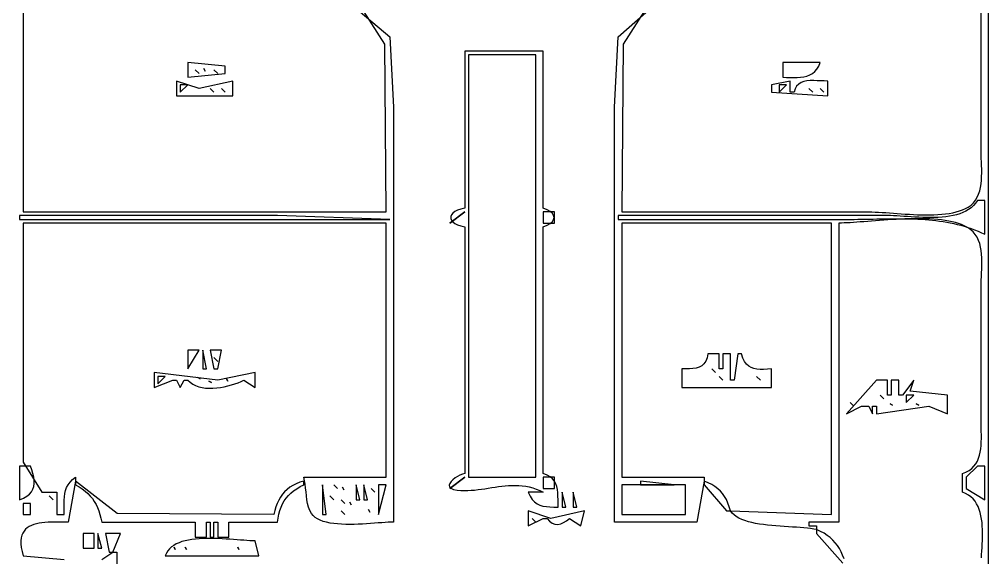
# Model space of a CAD drawing. Extents: x 0 to 792, y 0 to 1224.
# Drawn here: x 274 to 533, y 594.5 to 738.5 of the extents above; entities that cross this region are included whole.
import ezdxf

# ---------------------------------------------------------------- set-up
doc = ezdxf.new("R2010")
doc.units = 0
doc.layers.add('C7', color=7, linetype='CONTINUOUS')

msp = doc.modelspace()

# ---------------------------------------------------------------- linework, layer by layer
at = {"layer": 'C7'}
for points in [[(533, 592), (533, 1115)], [(275, 751), (275, 687), (372, 687), (371.6821, 731.8951), (362, 747)], [(445, 747), (435.3179, 731.9066), (435, 687), (501, 687), (501.8211, 686.9902), (502.6866, 686.9625), (503.5925, 686.9198), (504.5349, 686.8645), (505.5102, 686.7994), (506.5144, 686.7272), (507.5438, 686.6505), (508.5944, 686.572), (509.6626, 686.4943), (510.7445, 686.4201), (511.8362, 686.352), (512.9339, 686.2929), (514.0339, 686.2452), (515.1322, 686.2117), (516.2251, 686.195), (517.3088, 686.1978), (518.3793, 686.2228), (519.433, 686.2727), (520.466, 686.35), (521.4744, 686.4575), (522.4545, 686.5978), (523.4024, 686.7736), (524.3143, 686.9876), (525.1863, 687.2424), (526.0147, 687.5407), (526.7957, 687.8852), (527.5254, 688.2785), (528.3028, 688.8225), (528.964, 689.4501), (529.5178, 690.1525), (529.9733, 690.9212), (530.3393, 691.7473), (530.6247, 692.6224), (530.8386, 693.5376), (530.9897, 694.4845), (531.087, 695.4543), (531.1395, 696.4384), (531.156, 697.4281), (531.1455, 698.4148), (531.1169, 699.3898), (531.0791, 700.3444), (531.0411, 701.2701), (531.0117, 702.1582), (531, 703), (531, 741)], [(365.0324, 740.5247), (372.9722, 733.787), (374, 715), (374, 604), (373.3238, 603.9881), (372.5655, 603.9552), (371.7333, 603.9055), (370.8357, 603.8431), (369.8809, 603.7721), (368.8774, 603.6967), (367.8336, 603.6211), (366.7578, 603.5494), (365.6584, 603.4857), (364.5437, 603.4343), (363.4222, 603.3991), (362.3022, 603.3845), (361.192, 603.3945), (360.1002, 603.4333), (359.0349, 603.5051), (358.0047, 603.6139), (357.0178, 603.764), (356.0827, 603.9595), (355.2077, 604.2045), (354.4012, 604.5031), (353.6716, 604.8597), (353.0272, 605.2782), (352.4764, 605.7628), (352.0277, 606.3178), (351.583, 607.1257), (351.2499, 608.0175), (351.0065, 608.9751), (350.8314, 609.9804), (350.7027, 611.0152), (350.599, 612.0615), (350.4985, 613.1012), (350.3796, 614.1163), (350.2206, 615.0885), (350, 616), (372, 616), (372, 684), (275, 684), (275, 620), (280, 612), (284, 612), (284, 606), (286, 606), (285.9909, 606.9898), (285.9734, 607.9632), (285.9641, 608.9166), (285.9796, 609.8463), (286.0367, 610.7488), (286.152, 611.6205), (286.3422, 612.4577), (286.6239, 613.2568), (287.0139, 614.0142), (287.5288, 614.7262), (288.1852, 615.3894), (289, 616), (289, 615), (287, 604), (286.0871, 604.0025), (285.1772, 604.0069), (284.2745, 604.0085), (283.3838, 604.0025), (282.5094, 603.9842), (281.6559, 603.9488), (280.8277, 603.8917), (280.0295, 603.8081), (279.2656, 603.6932), (278.5406, 603.5423), (277.8591, 603.3507), (277.2255, 603.1137), (276.6443, 602.8264), (276.12, 602.4843), (275.6571, 602.0824), (275.2602, 601.6162), (274.9338, 601.0809), (274.6823, 600.4716), (274.5103, 599.7838), (274.4222, 599.0127), (274.4227, 598.1534), (274.5161, 597.2014), (274.707, 596.1518), (275, 595), (286, 594)], [(528.8518, 681.6558), (528.3509, 682.1221), (527.7873, 682.5484), (527.1643, 682.9362), (526.4851, 683.2871), (525.7529, 683.6025), (524.971, 683.884), (524.1425, 684.133), (523.2708, 684.3511), (522.3589, 684.5397), (521.4103, 684.7005), (520.428, 684.8348), (519.4154, 684.9442), (518.3756, 685.0303), (517.3119, 685.0945), (516.2275, 685.1383), (515.1256, 685.1633), (514.0095, 685.171), (512.8824, 685.1628), (511.7475, 685.1403), (510.608, 685.1049), (509.4672, 685.0583), (508.3284, 685.0019), (507.1946, 684.9372), (506.0693, 684.8657), (504.9555, 684.789), (503.8565, 684.7085), (502.7756, 684.6258), (501.7159, 684.5423), (500.6808, 684.4597), (499.6734, 684.3793), (498.697, 684.3027), (497.7547, 684.2315), (496.8499, 684.167), (495.9857, 684.1109), (495.1654, 684.0646), (494.3921, 684.0297), (493.6693, 684.0076), (493, 684), (493, 604), (485, 604), (485, 603), (487, 603), (487, 602), (486.2549, 602.146), (485.4402, 602.2708), (484.563, 602.3777), (483.6305, 602.4701), (482.6499, 602.5514), (481.6283, 602.6248), (480.5731, 602.6938), (479.4912, 602.7617), (478.39, 602.8319), (477.2766, 602.9077), (476.1582, 602.9925), (475.0419, 603.0895), (473.9351, 603.2023), (472.8448, 603.3341), (471.7783, 603.4883), (470.7427, 603.6683), (469.7452, 603.8773), (468.793, 604.1188), (467.8933, 604.3961), (467.0533, 604.7126), (466.2801, 605.0716), (465.581, 605.4765), (464.9632, 605.9306), (464.4338, 606.4373), (464, 607), (491, 606), (491, 684), (435, 684), (435, 616), (457, 616), (457, 615), (455, 604), (433, 604), (433, 715), (434.0278, 733.8148), (441.392, 740.3742)], [(393, 730), (393, 688), (391.9367, 687.7658), (391.0506, 687.4564), (390.3417, 687.0854), (389.8101, 686.6666), (389.4556, 686.2136), (389.2784, 685.7401), (389.2784, 685.2597), (389.4556, 684.7862), (389.8101, 684.3332), (390.3417, 683.9144), (391.0506, 683.5435), (391.9367, 683.2341), (393, 683), (393, 617), (392.3976, 616.8446), (391.738, 616.5794), (391.0621, 616.2256), (390.4106, 615.8047), (389.8244, 615.3378), (389.3444, 614.8465), (389.0115, 614.3518), (388.8665, 613.8753), (388.9503, 613.4382), (389.3037, 613.0617), (389.9676, 612.7674), (390.983, 612.5764), (391.9281, 612.4973), (392.8666, 612.4646), (393.7992, 612.4729), (394.7263, 612.5168), (395.6487, 612.5907), (396.5668, 612.6893), (397.4813, 612.8071), (398.3928, 612.9386), (399.3019, 613.0785), (400.2091, 613.2212), (401.115, 613.3613), (402.0204, 613.4933), (402.9256, 613.6119), (403.8314, 613.7115), (404.7383, 613.7868), (405.647, 613.8322), (406.5579, 613.8424), (407.4718, 613.8118), (408.3891, 613.735), (409.3106, 613.6067), (410.2367, 613.4212), (411.1681, 613.1733), (412.1054, 612.8574), (413.0491, 612.4681), (414, 612), (410, 612), (410.5012, 610.9318), (411.0575, 610.0756), (411.6731, 609.4074), (412.3523, 608.9036), (413.0992, 608.5403), (413.9183, 608.2938), (414.8136, 608.1402), (415.7895, 608.056), (416.8502, 608.0171), (418, 608), (417.9722, 609.0145), (417.9547, 609.9967), (417.9277, 610.942), (417.8715, 611.8454), (417.7664, 612.7024), (417.5925, 613.508), (417.3302, 614.2577), (416.9596, 614.9466), (416.461, 615.57), (415.8147, 616.1232), (415.001, 616.6015), (414, 617), (414, 683), (415.0377, 683.4159), (415.8448, 683.8878), (416.4213, 684.4018), (416.7673, 684.9439), (416.8826, 685.4999), (416.7673, 686.056), (416.4214, 686.598), (415.8449, 687.112), (415.0377, 687.584), (414, 688), (414, 730), (393, 730)], [(394, 729), (394, 616), (412, 616), (412, 729), (394, 729)], [(319, 727), (319, 723), (329, 724), (329, 726), (319, 727)], [(323.3333, 725.3333), (323.6667, 724.6667), (323.3333, 725.3333)], [(478, 727), (478, 723), (478.9973, 722.991), (479.9795, 722.9736), (480.9403, 722.9644), (481.8734, 722.9803), (482.7727, 723.0378), (483.632, 723.1537), (484.4448, 723.3446), (485.2052, 723.6272), (485.9067, 724.0182), (486.5431, 724.5343), (487.1083, 725.1922), (487.596, 726.0085), (488, 727), (478, 727)], [(321, 725), (322, 724), (321, 725)], [(326, 725), (327, 724), (326, 725)], [(316, 722), (316, 718), (331, 718), (331, 722), (322, 720), (316, 722)], [(317, 721), (317, 719), (319, 721), (317, 721)], [(475, 721), (475, 719), (490, 718), (490, 722), (489.0915, 722.0155), (488.1547, 722.0553), (487.2069, 722.0974), (486.265, 722.1203), (485.3462, 722.1021), (484.4676, 722.0212), (483.6464, 721.8557), (482.8997, 721.584), (482.2445, 721.1843), (481.6981, 720.6349), (481.2775, 719.914), (481, 719), (480, 719), (480, 722), (475, 721)], [(477, 721), (477, 719), (479, 721), (477, 721)], [(325, 720), (326, 719), (325, 720)], [(328, 720), (329, 719), (328, 720)], [(485, 720), (486, 719), (485, 720)], [(488, 720), (489, 719), (488, 720)], [(530, 690), (529.513, 689.3012), (528.9561, 688.675), (528.334, 688.1177), (527.6513, 687.6257), (526.9127, 687.1954), (526.1228, 686.8231), (525.2865, 686.5052), (524.4083, 686.2381), (523.4929, 686.0182), (522.545, 685.8418), (521.5694, 685.7054), (520.5706, 685.6053), (519.5534, 685.5379), (518.5225, 685.4996), (517.4825, 685.4867), (516.4381, 685.4957), (515.394, 685.5228), (514.3549, 685.5646), (513.3254, 685.6174), (512.3104, 685.6775), (511.3143, 685.7413), (510.342, 685.8052), (509.398, 685.8657), (508.4872, 685.919), (507.6141, 685.9616), (506.7835, 685.9897), (506, 686), (434, 686), (434, 685), (496, 685), (497.031, 685.003), (498.0592, 685.0114), (499.0845, 685.0242), (500.1068, 685.0405), (501.1262, 685.0592), (502.1426, 685.0792), (503.156, 685.0998), (504.1662, 685.1198), (505.1734, 685.1382), (506.1775, 685.1541), (507.1785, 685.1665), (508.1762, 685.1743), (509.1708, 685.1767), (510.1621, 685.1725), (511.1501, 685.1608), (512.1349, 685.1407), (513.1163, 685.111), (514.0944, 685.0709), (515.0691, 685.0193), (516.0403, 684.9553), (517.0081, 684.8778), (517.9725, 684.7859), (518.9333, 684.6786), (519.8906, 684.5548), (520.8443, 684.4136), (521.7944, 684.254), (522.7409, 684.075), (523.6838, 683.8756), (524.6229, 683.6549), (525.5584, 683.4117), (526.4901, 683.1452), (527.418, 682.8544), (528.3421, 682.5382), (529.2624, 682.1956), (530.1788, 681.8257), (531.0914, 681.4275), (532, 681), (532, 690), (530, 690)], [(389, 684), (393, 687), (389, 684)], [(414, 687), (414, 684), (417, 684), (417, 687), (414, 687)], [(274, 686), (274, 685), (373, 685), (343, 686), (274, 686)], [(531.0827, 594.4382), (531.1345, 595.3235), (531.1906, 596.2363), (531.2464, 597.171), (531.2971, 598.1224), (531.338, 599.0851), (531.3645, 600.0539), (531.3719, 601.0232), (531.3555, 601.9878), (531.3106, 602.9423), (531.2325, 603.8814), (531.1165, 604.7998), (530.9579, 605.692), (530.7521, 606.5527), (530.4944, 607.3766), (530.18, 608.1583), (529.8043, 608.8925), (529.3626, 609.5738), (528.8502, 610.1969), (528.2624, 610.7564), (527.5946, 611.247), (526.842, 611.6633), (526, 612), (526, 617), (526.9465, 617.3778), (527.7694, 617.8356), (528.477, 618.3671), (529.0778, 618.9661), (529.5803, 619.6266), (529.9928, 620.3424), (530.3238, 621.1072), (530.5818, 621.915), (530.7752, 622.7595), (530.9123, 623.6347), (531.0018, 624.5344), (531.0519, 625.4523), (531.0712, 626.3825), (531.068, 627.3186), (531.0509, 628.2546), (531.0282, 629.1842), (531.0084, 630.1014), (531, 631), (531, 667), (531.013, 667.8551), (531.0463, 668.7559), (531.0913, 669.6944), (531.1396, 670.6626), (531.1825, 671.6522), (531.2114, 672.6554), (531.2179, 673.664), (531.1933, 674.67), (531.1291, 675.6653), (531.0167, 676.6418), (530.8476, 677.5916), (530.6133, 678.5064), (530.305, 679.3783), (529.9144, 680.1992), (529.4328, 680.9611), (528.8518, 681.6559)], [(319, 650), (319, 645), (322, 650), (319, 650)], [(323, 650), (323, 645), (324, 645), (323, 650)], [(325, 650), (326, 645), (327, 645), (328, 650), (325, 650)], [(326, 648), (327, 647), (326, 648)], [(458, 649), (457.7686, 647.9232), (457.4063, 647.0537), (456.9231, 646.3701), (456.329, 645.8512), (455.6342, 645.4755), (454.8486, 645.2219), (453.9823, 645.0688), (453.0454, 644.995), (452.0479, 644.9792), (451, 645), (451, 640), (475, 640), (475, 645), (473.9039, 644.9163), (472.883, 644.8641), (471.9368, 644.8626), (471.0649, 644.9312), (470.2668, 645.0892), (469.5419, 645.3561), (468.8898, 645.7511), (468.3101, 646.2937), (467.8022, 647.0031), (467.3656, 647.8987), (467, 649), (466, 649), (465, 642), (464, 642), (464, 649), (462, 649), (462, 645), (461, 645), (461, 649), (458, 649)], [(459, 645), (460, 644), (459, 645)], [(310, 644), (310, 640), (315, 642), (316, 642), (317, 640), (318, 642), (319, 642), (319.6173, 641.4009), (320.3188, 640.9072), (321.0942, 640.5127), (321.9333, 640.2114), (322.826, 639.9972), (323.762, 639.864), (324.7311, 639.8056), (325.7232, 639.8161), (326.728, 639.8892), (327.7353, 640.0189), (328.7349, 640.1992), (329.7166, 640.4238), (330.6703, 640.6868), (331.5856, 640.982), (332.4525, 641.3033), (333.2607, 641.6447), (334, 642), (337, 640), (337, 644), (327, 642), (310, 644)], [(311, 643), (311, 641), (313, 643), (311, 643)], [(321.6667, 642.6667), (322.3333, 642.3333), (321.6667, 642.6667)], [(329.3333, 642.3333), (329.6667, 641.6667), (329.3333, 642.3333)], [(461, 643), (462, 642), (461, 643)], [(471, 643), (472, 642), (471, 643)], [(324.6667, 641.6667), (325.3333, 641.3333), (324.6667, 641.6667)], [(503, 642), (495, 633), (499, 635), (501, 635), (502, 633), (502, 635), (503, 635), (503, 633), (517, 635), (522, 633), (522, 638), (512, 639), (513, 642), (510, 638), (509, 638), (509, 642), (507, 642), (507, 638), (506, 638), (506, 642), (503, 642)], [(504, 638), (505, 637), (504, 638)], [(511, 638), (511, 636), (513, 638), (511, 638)], [(496, 636), (497, 635), (496, 636)], [(506.6667, 635.6667), (507.3333, 635.3333), (506.6667, 635.6667)], [(513.6667, 635.6667), (514.3333, 635.3333), (513.6667, 635.6667)], [(274, 619), (274, 610), (275.1056, 610.4349), (276.0076, 610.9334), (276.7204, 611.4936), (277.2583, 612.1136), (277.6359, 612.7914), (277.8675, 613.5253), (277.9675, 614.3133), (277.9505, 615.1536), (277.8308, 616.0443), (277.6229, 616.9835), (277.3411, 617.9694), (277, 619), (274, 619)], [(530, 619), (527, 616), (527, 613), (532, 610), (532, 619), (530, 619)], [(289, 615), (289, 614), (289.9415, 613.451), (290.8022, 612.878), (291.5857, 612.2775), (292.2958, 611.6459), (292.9363, 610.98), (293.5108, 610.2762), (294.0231, 609.5311), (294.4769, 608.7412), (294.876, 607.9032), (295.2242, 607.0134), (295.525, 606.0686), (295.7824, 605.0653), (296, 604), (321, 604), (321, 600), (324, 600), (324, 604), (325, 604), (325, 600), (326, 600), (326, 604), (327, 604), (327, 600), (330, 600), (330, 604), (343, 604), (343.1522, 605.1026), (343.3575, 606.1374), (343.6191, 607.1076), (343.9399, 608.0167), (344.323, 608.8679), (344.7714, 609.6647), (345.2884, 610.4104), (345.8769, 611.1083), (346.54, 611.7619), (347.2808, 612.3745), (348.1023, 612.9495), (349.0077, 613.4902), (350, 614), (350, 615), (348.9444, 614.6618), (347.9742, 614.2694), (347.0862, 613.8213), (346.277, 613.3164), (345.5434, 612.7533), (344.8821, 612.1308), (344.2897, 611.4475), (343.763, 610.7022), (343.2988, 609.8935), (342.8936, 609.0203), (342.5443, 608.0811), (342.2475, 607.0748), (342, 606), (300.1049, 606.3179), (289, 615)], [(355, 614), (355, 606), (356, 606), (355, 614)], [(358, 614), (359, 613), (358, 614)], [(364, 614), (364, 610), (365, 610), (364, 614)], [(366, 614), (366, 610), (367, 610), (366, 614)], [(370, 614), (370, 606), (372, 614), (370, 614)], [(389, 613), (393, 616), (389, 613)], [(414, 616), (414, 613), (417, 613), (417, 616), (414, 616)], [(435, 614), (435, 606), (452, 606), (452, 614), (435, 614)], [(440, 615), (440, 614), (449, 614), (440, 615)], [(457, 615), (457, 614), (463, 607), (464, 607), (463.6953, 608.1065), (463.3407, 609.1147), (462.9306, 610.0321), (462.4596, 610.8662), (461.9222, 611.6244), (461.313, 612.3142), (460.6266, 612.9431), (459.8576, 613.5187), (459.0004, 614.0484), (458.0497, 614.5396), (457, 615)], [(360.3333, 613.3333), (360.6667, 612.6667), (360.3333, 613.3333)], [(368, 613), (369, 612), (368, 613)], [(419, 612), (419, 608), (420, 608), (419, 612)], [(422, 612), (422, 608), (423, 608), (422, 612)], [(275, 609), (275, 606), (277, 606), (277, 609), (275, 609)], [(282, 611), (283, 610), (282, 611)], [(357, 611), (358, 610), (357, 611)], [(360, 610), (361, 609), (360, 610)], [(362.3333, 609.3333), (362.6667, 608.6667), (362.3333, 609.3333)], [(360, 607), (361, 606), (360, 607)], [(367.3333, 607.3333), (367.6667, 606.6667), (367.3333, 607.3333)], [(410, 607), (410, 603), (414, 605), (415, 605), (415.6786, 604.2214), (416.3878, 603.7059), (417.1223, 603.4331), (417.8773, 603.3828), (418.6475, 603.5347), (419.4281, 603.8684), (420.2139, 604.3635), (421, 605), (424, 603), (425, 607), (416, 605), (410, 607)], [(411, 605), (412, 604), (411, 605)], [(291, 601), (291, 597), (294, 597), (294, 601), (291, 601)], [(295, 601), (295, 597), (296, 597), (295, 601)], [(297, 601), (298, 596), (299, 596), (301, 601), (297, 601)], [(487, 602), (487, 601), (494, 593)], [(494.3656, 594.147), (493.996, 595.1292), (493.5837, 596.0529), (493.1229, 596.9195), (492.6079, 597.7308), (492.0329, 598.4885), (491.3921, 599.1941), (490.6798, 599.8494), (489.8902, 600.4559), (489.0176, 601.0155), (488.0561, 601.5296), (487, 602)], [(313, 595), (338, 595), (337, 599), (336.327, 599.01), (335.5932, 599.0382), (334.8041, 599.0812), (333.9653, 599.1359), (333.0823, 599.1991), (332.1606, 599.2676), (331.2057, 599.3383), (330.2232, 599.408), (329.2187, 599.4735), (328.1975, 599.5315), (327.1653, 599.579), (326.1276, 599.6127), (325.0899, 599.6295), (324.0577, 599.6262), (323.0367, 599.5996), (322.0322, 599.5465), (321.0498, 599.4638), (320.0951, 599.3482), (319.1736, 599.1966), (318.2908, 599.0058), (317.4523, 598.7726), (316.6635, 598.4939), (315.93, 598.1664), (315.2573, 597.787), (314.651, 597.3525), (314.1166, 596.8598), (313.6596, 596.3055), (313.2855, 595.6867), (313, 595)], [(296, 594), (299, 596), (300, 596), (300, 592)], [(315.3333, 597.3333), (315.6667, 596.6667), (315.3333, 597.3333)], [(318.3333, 597.3333), (318.6667, 596.6667), (318.3333, 597.3333)], [(332.3333, 597.3333), (332.6667, 596.6667), (332.3333, 597.3333)]]:
    msp.add_lwpolyline(points, dxfattribs=at)

doc.saveas('drawing.dxf')
